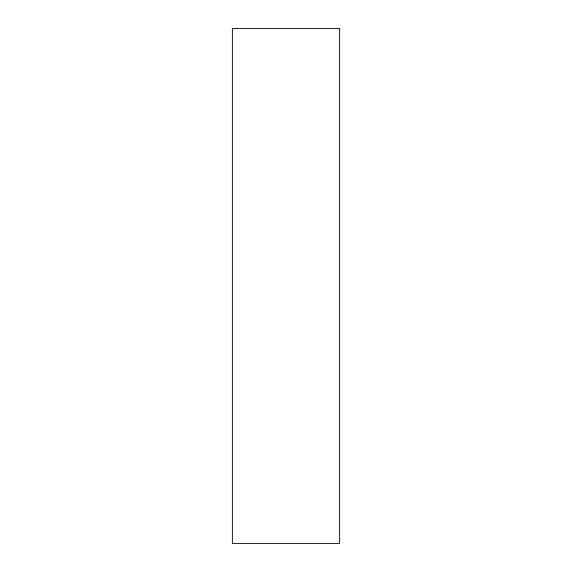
<?xml version="1.0" encoding="UTF-8"?>
<svg xmlns="http://www.w3.org/2000/svg" width="572" height="572" viewBox="0 0 572 572"><rect width="100%" height="100%" fill="white"/><g stroke="black" fill="none" stroke-linecap="round" stroke-linejoin="round"><path stroke-width="0.86" d="M339.625 28.6L232.375 28.6L232.375 543.4L339.625 543.4L339.625 28.6"/></g></svg>
